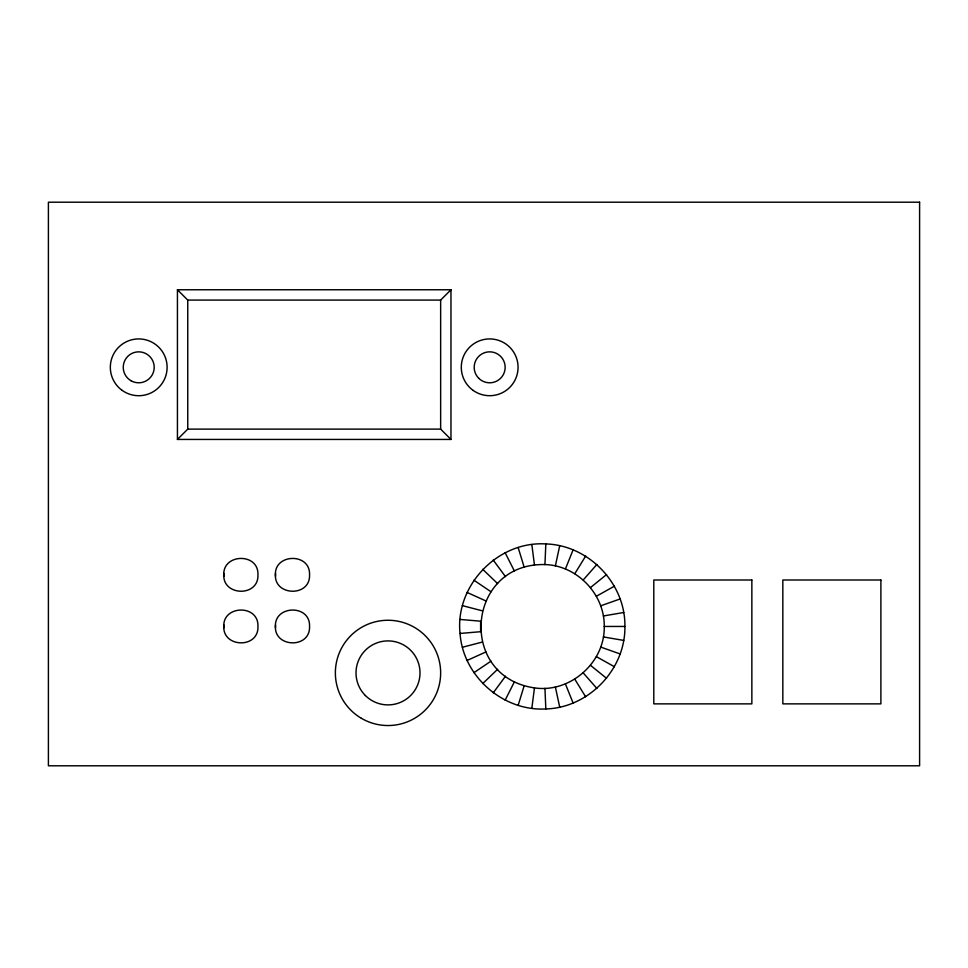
<?xml version="1.0" encoding="UTF-8"?>
<svg xmlns="http://www.w3.org/2000/svg" width="968" height="968" viewBox="0 0 968 968"><rect width="100%" height="100%" fill="white"/><g stroke="black" fill="none" stroke-linecap="round" stroke-linejoin="round"><path stroke-width="1.45" d="M223.935 573.395C221.103 596.07 258.843 597.74 257.948 574.835C258.843 551.954 221.091 553.563 223.935 576.275M223.935 625.001C221.103 647.677 258.843 649.359 257.948 626.453C258.843 603.572 221.091 605.169 223.935 627.893M275.553 573.395C272.71 596.07 310.45 597.74 309.554 574.835C310.462 551.954 272.71 553.563 275.553 576.275M275.553 625.001C272.71 647.677 310.45 649.359 309.554 626.453C310.462 603.572 272.71 605.169 275.553 627.893M544.948 564.574C466.721 562.686 456.92 676.559 534.457 687.885C570.091 693.282 605.085 662.487 604.25 626.453C604.77 594.291 577.097 565.421 544.948 564.574L545.831 543.943C497.867 540.797 454.863 585.676 460.042 633.447C462.994 676.233 503.021 711.456 545.831 708.951C588.689 707.814 625.582 669.324 624.904 626.453C625.582 583.571 588.689 545.081 545.831 543.943M531.831 708.358L534.457 687.885M555.366 565.905L559.722 545.722M518.134 705.406L524.184 685.671M565.409 568.978L573.116 549.824M505.139 700.179L514.444 681.75M574.798 573.709L585.616 556.128M493.22 692.846L505.49 676.245M583.244 579.953L596.881 564.453M177.434 439.436L187.756 429.114L440.646 429.114L450.967 439.436L450.967 289.759L177.434 289.759L177.434 439.436L450.967 439.436M177.434 289.759L187.756 300.08L440.646 300.08L450.967 289.759M482.705 683.59L497.613 669.299M590.504 587.54L606.573 574.568M473.909 672.687L491.006 661.132M596.385 596.24L614.414 586.172M467.072 660.466L485.888 651.96M600.717 605.811L620.185 598.938M462.401 647.253L482.391 642.05M603.366 615.975L623.707 612.49M460.042 633.447L480.612 631.705L480.612 621.19L460.042 619.447M604.25 626.453L624.904 626.453M603.366 636.92L623.707 640.405M462.401 605.641L482.391 610.844M600.717 647.084L620.185 653.957M467.072 592.428L485.888 600.934M596.385 656.655L614.414 666.722M473.909 580.207L491.006 591.763M590.504 665.355L606.573 678.326M482.705 569.305L497.613 583.595M583.244 672.941L596.881 688.442M493.22 560.061L505.49 576.65M574.798 679.185L585.616 696.766M505.139 552.716L514.444 571.144M565.409 683.916L573.116 703.07M518.134 547.489L524.184 567.224M555.366 686.99L559.722 707.172M531.831 544.536L534.457 565.01M544.948 688.321L545.831 708.951M440.646 300.08L440.646 429.114M187.756 300.08L187.756 429.114M919.6 202.203L48.4 202.203L48.4 765.797L919.6 765.797L919.6 202.203M751.858 580.001L653.799 580.001L653.799 703.869L751.858 703.869L751.858 580.001M880.892 580.001L782.834 580.001L782.834 703.869L880.892 703.869L880.892 580.001M365.372 695.52A32.005 32.005 0 0 0 418.914 681.182A32.005 32.005 0 0 0 379.722 641.99A32.005 32.005 0 0 0 365.372 695.52M361.391 718.316A52.647 52.647 0 0 0 440.646 673.232A52.647 52.647 0 0 0 361.971 627.143A52.647 52.647 0 0 0 361.391 718.316M121.605 389.971A28.387 28.387 0 0 0 166.895 370.804A28.387 28.387 0 0 0 127.655 341.172A28.387 28.387 0 0 0 121.605 389.971M473.267 390.479A28.387 28.387 0 0 0 517.941 369.945A28.387 28.387 0 0 0 477.817 341.522A28.387 28.387 0 0 0 473.267 390.479M130.982 380.726A15.488 15.488 0 0 0 154.202 367.32A15.488 15.488 0 0 0 130.982 353.913A15.488 15.488 0 0 0 130.982 380.726M478.724 378.27A15.488 15.488 0 0 0 504.63 371.325A15.488 15.488 0 0 0 485.67 352.364A15.488 15.488 0 0 0 478.724 378.27"/></g></svg>
